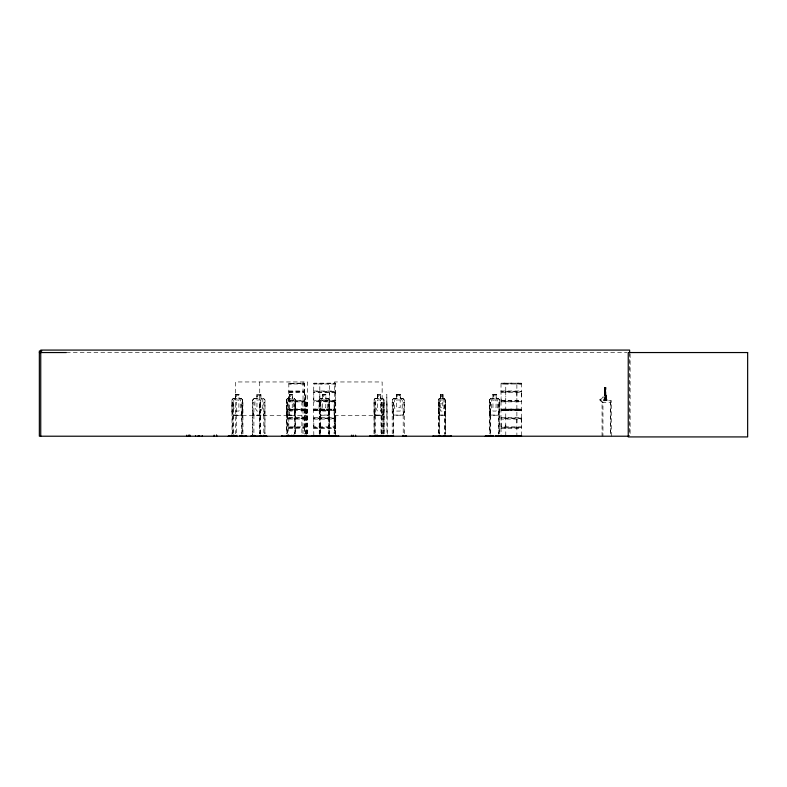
<?xml version="1.0" encoding="UTF-8"?>
<svg xmlns="http://www.w3.org/2000/svg" width="787" height="787" viewBox="0 0 787 787"><rect width="100%" height="100%" fill="white"/><g stroke="black" fill="none" stroke-linecap="round" stroke-linejoin="round"><path stroke-width="0.59" stroke-dasharray="3.94 2.95" d="M288.672 427.853L304.756 427.616L288.672 427.371L288.799 422.963M288.799 400.288L288.799 396.412M313.836 422.963L313.826 426.928M313.836 396.412L313.679 400.868L335.724 400.829L335.774 418.261M319.847 435.664L319.847 422.963M319.847 396.412L319.837 400.386L319.807 383.505M329.586 422.963L329.733 401.272M329.586 396.412L329.586 383.161M335.596 422.963L335.793 418.389M335.596 396.412L335.744 391.513L313.688 391.513L313.806 383.161L335.705 383.18L313.806 383.466M501.122 422.963L501.112 426.928M501.132 383.18L521.633 383.18L501.053 383.161L500.965 391.552L521.732 391.759L500.994 391.995L501.112 400.426L501.122 396.412M505.775 435.664L505.775 422.963M505.756 417.71L505.775 396.412M516.872 422.963L516.872 383.161M516.872 396.412L516.882 392.497M521.535 422.963L521.574 417.749M521.535 396.412L521.643 392.044M605.164 387.312L605.301 396.068L605.282 387.902M605.901 391.69L605.852 396.068L604.75 396.068L604.75 387.312L605.852 387.312L605.744 394.779M604.75 396.068L604.888 387.312L604.78 395.477M604.928 394.779L605.439 387.312L605.429 395.91M605.252 390.559L605.429 387.46M604.898 399.885L605.646 399.56L605.596 394.956M604.987 399.885C605.97 401.222 605.429 396.579 605.872 394.956L605.852 399.481L604.741 399.885L606.157 400.052L605.97 394.956L605.99 399.481L605.065 399.56M606.413 399.737L606.138 394.956L606.265 399.481L605.272 399.717M605.901 399.589L605.144 399.334L605.183 394.956L606.275 394.956L606.265 399.481L605.557 399.334L605.459 394.956L605.577 399.481M606.108 399.885L605.695 394.956L605.951 400.022M605.419 399.334L606.079 399.491L606.108 394.956M606.246 394.956L606.216 399.491L604.76 399.491M604.937 389.496L604.77 395.91M604.996 388.591L605.026 387.312L605.006 387.902M605.596 395.477L605.577 387.312L605.557 395.477M605.813 388.591L605.852 387.312M605.046 395.91L604.878 395.91M605.892 389.496L605.715 387.312L605.577 396.068L605.754 389.496M288.819 383.18L288.799 426.879M304.667 427.331L304.717 400.868L288.672 400.829M335.724 418.064L313.659 418.133L313.728 401.35L335.705 401.35M319.837 426.879L319.719 401.311M335.596 401.852L313.836 401.852M335.596 435.664L335.724 427.331L313.708 427.371L313.836 435.664M501.034 401.449L500.965 418.094L521.692 418.094M505.775 391.021L505.746 383.505M505.775 426.879L505.716 417.887M516.892 419.087L516.872 435.664M521.604 417.936L521.545 392.536L501.103 392.536M521.535 435.664L521.545 419.087L501.103 419.087L501.103 426.829L521.535 426.879M329.586 435.664L329.605 419.087M521.653 401.36L500.994 401.311L501.112 400.426M501.122 419.077L500.945 418.133M288.79 417.523L304.579 417.523L304.579 401.763M335.744 400.868L335.616 392.447M288.613 409.496L304.746 409.496L288.662 409.624M313.806 410.047L335.626 410.047M329.655 410.037L329.655 409.329M517.029 409.417L516.941 410.037M604.701 400.16L604.701 399.599M605.921 399.796L604.996 400.052M605.37 399.963L605.882 399.885M606.384 399.885L604.672 400.15M319.837 400.426L319.689 401.232M444.399 415.074L445.078 411.06M444.419 415.211L445.196 411.06L445.275 399.944L445.275 433.804M505.746 391.208L505.756 400.288M294.24 415.074L295.233 411.06M294.308 415.211L295.43 411.08L295.43 399.924L294.377 398.458L292.341 398.458M295.43 411.08L294.407 415.211L287.245 415.211M320.23 415.211L328.346 415.211L329.291 411.06L329.399 399.944L329.458 433.804M328.346 415.211L329.32 411.08M313.728 391.473L313.816 400.288L335.616 400.288M313.659 418.133L313.816 426.829L335.616 426.829L335.705 427.331M501.014 391.473L500.975 392.005M521.702 427.735L500.994 427.853L501.122 435.664M241.393 415.074L242.534 411.06M375.074 398.596L382.826 398.596L383.859 399.983L383.859 411.06L382.748 415.074L375.074 415.074M382.826 415.211L383.967 411.08M498.289 415.074L499.401 411.06M496.184 398.458L498.417 398.458L499.597 399.924L499.597 411.08L498.368 415.211L490.537 415.211L489.514 411.08L489.514 399.944L490.576 398.458L492.928 398.458M501.034 427.243L521.643 427.331M402.885 415.074L404.243 411.06L404.243 399.983M264.855 411.06L263.488 415.074L254.103 415.074M265.012 411.08L263.586 415.211L254.004 415.211L252.745 411.08L254.034 415.211M500.965 400.908L521.692 400.908M288.711 391.434L304.756 391.759L288.711 392.083M304.667 392.093L304.697 400.868M313.669 409.417L335.793 409.496L313.679 409.574M604.652 399.737L605.793 399.639M604.819 399.796L605.724 399.343L605.734 394.956M606.059 399.963L605.331 400.416L604.632 399.885M329.733 401.321L329.605 392.536M335.744 392.005L313.728 392.044M288.681 427.331L288.799 435.664M304.667 401.35L288.632 401.154M304.667 418.586L288.672 418.546M304.697 427.862L304.559 435.664M335.705 418.586L313.728 418.586M521.643 418.586L501.014 418.586M302.562 383.967L303.939 383.967M302.562 410.509L303.939 410.509M327.589 383.967L328.976 383.967M333.599 383.967L334.987 383.967M327.589 410.509L328.976 410.509M333.599 410.509L334.987 410.509M514.875 383.967L516.262 383.967M519.528 383.967L520.915 383.967M514.875 410.509L516.262 410.509M519.528 410.509L520.915 410.509M382.187 407.735L380.524 411.06L377.416 411.06L375.743 407.735L375.743 399.983L377.416 398.596L377.386 394.307M438.408 399.983L439.254 398.458M438.526 399.983L439.284 398.596M289.537 383.967L291.987 383.967M289.537 410.509L291.987 410.509M314.574 383.967L317.023 383.967M320.584 383.967L323.034 383.967M314.574 410.509L317.023 410.509M320.584 410.509L323.034 410.509M501.86 383.967L504.31 383.967M506.513 383.967L508.963 383.967M501.86 410.509L504.31 410.509M506.513 410.509L508.963 410.509M287.393 398.458L286.32 399.944L286.32 411.08L287.363 415.211M287.442 398.596L286.547 400.003L286.665 433.804M377.386 398.458L375.025 398.458L373.963 399.944L373.992 433.804M374.081 400.003L375.114 398.458M490.655 398.458L489.622 400.003L489.799 433.804M605.744 400.052L605.144 400.219M602.055 436.214L602.055 402.462L599.753 399.885L602.055 397.071L604.229 397.071L604.249 400.76M599.753 399.885L600.648 399.885L602.95 397.071M440.681 398.596L439.549 399.983L439.54 433.804M320.339 398.458L319.06 399.924L319.06 411.08L320.309 415.211M233.227 398.596L231.968 399.983L232.037 433.804M392.231 433.804L392.182 399.944L393.5 398.458L396.274 398.458M393.569 398.596L392.32 400.003L392.349 411.06M252.696 435.014L252.745 399.944L254.073 398.458L256.847 398.458L256.828 394.307L260.93 394.307L260.93 398.458L263.576 398.458L265.012 399.924L264.953 433.804M252.883 400.003L254.132 398.596M288.819 409.722L304.658 409.722M335.587 383.18L335.705 391.473M521.515 383.18L521.643 391.473M501.093 410.047L521.565 410.047M521.515 409.722L501.093 409.673M288.799 409.633L304.559 409.673M501.122 409.633L521.565 409.653M335.587 383.977L313.846 383.977M335.587 410.519L313.865 410.509M521.515 383.977L501.132 383.977M521.515 410.519L501.152 410.509M289.439 398.596L287.944 399.983L287.944 407.735L289.439 411.06L292.243 411.06L293.738 407.735L293.738 399.983L292.243 398.596L292.243 394.444L289.439 394.444M304.53 410.509L288.839 410.509M496.154 394.444L492.957 394.444L493.036 398.596L491.295 399.983L491.295 407.735L492.957 411.06L496.066 411.06L497.738 407.735L497.738 399.983L496.066 398.596L496.066 394.444M235.549 398.596L233.759 399.983L233.759 407.735L235.549 411.06L238.884 411.06L240.674 407.735L240.674 399.983L238.884 398.596L238.884 394.444L235.549 394.444M605.557 400.357L606.069 400.121M604.878 399.403L605.321 394.956M605.862 400.17L604.878 400.357M606.01 400.416L605.006 400.406M66.393 352.546L627.013 352.546M304.559 383.967L288.819 383.977M288.79 390.982L304.579 390.982L304.559 383.161L288.613 383.328L304.648 383.21L304.667 391.473M313.816 390.982L335.616 391.021M501.103 390.982L521.545 390.982M288.79 392.536L304.579 392.536L304.579 400.288L288.79 400.288M335.616 392.536L313.797 392.31M235.421 394.307L239.071 394.307L239.071 398.458L241.511 398.458M292.439 394.307L289.341 394.307L289.419 415.211M396.245 394.307L400.337 394.307L400.337 398.458M492.849 394.307L496.263 394.307L496.263 398.458M322.591 394.444L325.867 394.444L325.788 398.596L327.5 399.983L327.5 407.735L325.788 411.06L322.591 411.06L320.88 407.735L320.88 399.983L322.591 398.596L322.483 394.307L325.975 394.307L325.897 398.458L328.307 398.458M377.416 394.444L380.603 394.444M396.382 394.444L400.209 394.444M440.681 394.444L442.924 394.444M235.5 398.458L233.109 398.458L231.85 399.924L231.85 411.08L233.07 415.211L241.55 415.211L242.652 411.08L242.583 399.944L241.442 398.458M287.275 398.458L289.439 398.458M320.26 398.458L322.552 398.458M380.633 398.458L382.875 398.458M400.317 398.458L402.974 398.458L404.41 399.924L404.361 435.014M439.136 398.458L440.72 398.458M442.884 398.458L444.547 398.458M233.159 398.596L241.461 398.596M254.103 398.596L263.517 398.596L264.855 399.983L264.875 433.804M287.344 398.596L294.338 398.596M393.539 398.596L402.914 398.596M439.166 398.596L444.507 398.596M490.626 398.596L498.378 398.596M242.583 399.944L242.711 433.804M252.745 399.944L252.784 435.014M295.43 399.924L295.361 433.804M383.967 399.924L383.938 433.804M489.514 399.944L489.534 433.804M499.597 399.924L499.479 433.804M235.549 399.983L238.884 399.983L238.884 407.735L235.549 407.735M289.419 399.983L292.243 399.983L292.243 407.735L289.439 407.735M605.065 400.209L605.96 400.209L605.134 400.052M501.103 400.288L521.545 400.288M604.111 400.416L606.944 400.416M288.79 401.852L304.579 401.852M501.122 401.852L521.545 401.852M232.037 402.462L233.247 402.462L233.247 433.804M235.539 402.462L236.68 402.462L236.68 433.785M252.696 402.462L253.906 402.462L253.906 436.214M264.953 402.462L263.753 402.462L263.832 433.804M286.36 402.462L287.491 402.462L287.491 436.214M303.044 402.462L301.893 402.462L301.893 433.785M305.71 402.462L307.461 402.462M319.247 402.462L320.437 402.462L320.437 433.804M373.992 402.462L375.173 402.462L375.173 436.214M382.148 402.462L381.026 402.462L381.026 433.785M386.958 402.462L387.401 436.214M392.133 402.462L393.343 402.462L393.343 436.214M404.361 402.462L403.151 402.462L403.239 433.804M439.54 402.462L438.556 402.462L438.556 433.804M489.534 402.462L490.714 402.462L490.714 436.214M602.055 402.462L611.529 402.462M438.3 403.859L445.157 403.859M304.559 409.122L288.799 409.122L304.53 409.122M313.806 410.007L335.626 410.007M501.093 410.007L521.565 410.027M231.85 411.08L233.149 415.211M404.38 411.08L402.983 415.211L393.441 415.211M438.448 411.08L438.329 399.924L438.3 411.08L439.284 415.074M233.159 415.074L241.461 415.074M287.344 415.074L294.338 415.074M328.258 415.074L320.309 415.074L319.168 411.06M393.539 415.074L402.914 415.074M439.166 415.074L444.507 415.074M490.626 415.074L498.378 415.074M375.074 415.211L373.963 411.08L374.996 415.211L382.905 415.211M386.958 415.211L386.82 394.307L386.958 433.804M444.566 415.211L439.087 415.211L438.3 411.08M235.539 415.703L307.461 415.703M334.416 415.703L382.148 415.703M313.816 417.523L335.616 417.523M501.103 417.523L521.545 417.523M288.672 418.064L304.687 418.064M288.79 419.087L304.579 419.087L304.579 426.829L288.79 426.829M313.816 419.087L335.616 419.038L335.606 426.977M313.708 427.853L335.724 427.853M288.79 428.394L304.579 428.394L304.579 433.735M313.816 428.394L335.616 428.394M501.103 428.394L521.545 428.394M605.715 399.481L605.183 399.334L605.734 399.353M605.144 399.54L605.96 399.56L605.97 394.956M605.144 399.334L605.852 399.481L605.833 394.956L606.108 399.403M605.459 399.334L606.128 399.481M400.18 398.596L402.216 399.983L402.216 407.735L400.18 411.06L396.382 411.06L394.346 407.735L394.346 399.983L396.382 398.596L396.274 394.307M605.833 399.403L606.108 400.357L604.819 399.963M605.557 399.403L606.069 399.639M382.187 399.983L380.524 398.596L380.633 394.307M402.885 398.596L404.272 399.983M600.648 399.885L602.95 402.462L602.95 436.214M442.806 398.596L443.937 399.983L443.937 407.735L442.806 411.06L440.681 411.06L439.549 407.735M498.289 398.596L499.479 399.983M382.787 398.458L384.046 399.924M241.393 398.596L242.534 400.003M328.228 398.458L329.399 399.944M329.212 400.003L328.179 398.596L320.309 398.596L319.247 399.983L319.247 433.804M294.279 398.458L295.332 399.983M444.429 398.458L445.196 400.003M444.399 398.596L445.078 400.003L445.029 436.214M393.569 415.074L392.182 411.08L393.461 415.211M489.622 411.06L490.626 415.211M374.159 411.06L375.163 415.074M286.547 411.06L287.442 415.074M438.408 411.06L439.225 415.211M604.75 387.312L604.849 393.874M605.567 395.91L605.351 390.559M604.996 394.779L605.164 396.068L605.124 393.874M604.928 388.591L605.065 389.496M630.112 353.757L630.112 436.214M629.63 352.546L629.63 436.214M611.529 436.214L611.558 400.76L603.344 400.76L603.344 397.071M610.702 402.462L610.702 436.214M610.663 400.76L610.663 434.995M606.944 400.76L606.944 399.353L604.111 399.353L604.111 400.76M606.807 399.353L606.767 400.76L606.629 399.353M606.531 399.353L606.541 400.76M606.354 399.353L606.265 400.76L606.216 399.353M604.79 400.76L604.8 399.353L604.662 400.76M604.564 399.353L604.564 400.76M604.288 399.353L604.386 400.76M499.745 433.804L499.745 402.462L498.565 402.462L498.565 433.804M498.83 402.462L498.83 433.804M496.184 394.307L496.154 398.596M492.928 394.307L492.957 398.596M490.449 402.462L490.449 433.804M445.639 433.804L445.639 402.462L444.655 402.462L444.655 433.804M442.992 398.458L442.992 394.307L440.602 394.307L440.602 398.458M442.884 394.307L442.924 398.596M440.72 394.307L440.799 398.596M439.176 402.462L439.176 433.804M438.92 402.462L438.92 433.804M400.317 394.307L400.209 398.596M396.412 394.444L396.412 398.596M393.254 402.462L393.254 433.804M384.204 433.804L384.204 402.462L383.023 402.462L383.023 433.804M383.279 402.462L383.279 433.804M382.148 433.785L382.148 381.961L334.416 381.961L334.416 433.785M381.833 402.462L381.833 433.785M381.331 402.462L381.331 433.785M380.721 398.458L380.721 394.307L377.298 394.307L377.298 398.458M374.907 402.462L374.907 433.804M374.159 400.003L374.248 433.804M335.223 433.785L335.223 402.462L334.101 402.462L334.101 433.785M334.918 402.462L334.918 433.785M329.714 433.804L329.714 402.462L328.523 402.462L328.523 433.804M328.769 402.462L328.769 436.214M322.67 394.444L322.67 398.596M320.191 402.462L320.191 433.804M319.502 402.462L319.502 433.804M307.461 433.785L307.461 381.961L235.539 381.961L235.539 433.785M307.146 402.462L307.146 433.785M306.645 402.462L306.645 433.785M306.389 402.462L306.389 436.214M306.34 402.462L306.34 433.785M306.143 402.462L306.143 436.214M306.015 433.804L305.572 394.307L305.71 433.804M305.848 394.307L305.809 415.211M303.034 381.961L303.034 433.785M295.656 433.804L295.656 402.462L294.525 402.462L294.525 433.804M294.83 402.462L294.83 433.804M292.341 394.307L292.341 398.596M289.537 394.444L289.537 398.596M287.186 402.462L287.186 433.804M286.35 399.944L286.36 433.804M260.536 433.785L260.536 402.462L259.415 402.462L259.415 433.785M260.231 402.462L260.231 433.785M259.73 381.961L259.73 433.785M242.937 433.804L242.937 402.462L241.727 402.462L241.727 433.804M241.953 402.462L241.953 436.214M235.618 394.444L235.618 398.596M233.021 402.462L233.021 433.804M232.263 402.462L232.263 433.804M262.809 407.735L260.772 411.06L256.965 411.06L254.919 407.735L254.919 399.983L256.965 398.596L256.965 394.444L260.792 394.444L260.772 398.596L262.809 399.983L262.809 407.735M313.846 409.112L335.596 409.122L313.865 409.122M501.132 409.112L521.535 409.122L501.152 409.122M238.284 395.143L236.139 395.143L236.139 396.52L238.284 396.52L238.284 395.143M260.094 395.143L257.644 395.143L257.644 396.52L260.094 396.52L260.094 395.143M291.741 395.143L289.941 395.143L289.941 396.52L291.741 396.52L291.741 395.143M325.218 395.143L323.162 395.143L323.162 396.52L325.218 396.52L325.218 395.143M379.964 395.143L377.967 395.143L377.967 396.52L379.964 396.52L379.964 395.143M399.501 395.143L397.061 395.143L397.061 396.52L399.501 396.52L399.501 395.143M442.422 395.143L441.064 395.143L441.064 396.52L442.422 396.52L442.422 395.143M495.515 395.143L493.508 395.143L493.508 396.52L495.515 396.52L495.515 395.143M260.772 399.983L256.965 399.983L256.965 407.735L260.772 407.735L260.772 399.983M325.788 399.983L322.591 399.983L322.591 407.735L325.788 407.735L325.788 399.983M380.524 399.983L377.416 399.983L377.416 407.735L380.524 407.735L380.524 399.983M400.18 399.983L396.382 399.983L396.382 407.735L400.18 407.735L400.18 399.983M442.806 399.983L440.681 399.983L440.681 407.735L442.806 407.735L442.806 399.983M496.066 399.983L492.957 399.983L492.957 407.735L496.066 407.735L496.066 399.983"/><path stroke-width="1.18" d="M432.968 436.214L451.217 436.146M254.535 436.214L266.891 436.146M281.549 436.214L312.577 436.185L312.567 435.516M485.225 436.214L493.262 435.575M228.22 436.214L235.254 436.106M253.611 436.126L253.699 435.575M443.888 436.126L443.937 435.575M329.596 436.126L329.655 435.575L329.723 436.214M338.489 436.126L313.816 436.165M369.723 436.126L393.51 436.037M485.648 436.126L485.717 435.575L485.786 436.214M235.097 436.126L235.175 435.575M393.166 436.126L393.254 435.575M250.797 436.126L253.699 436.037M41.809 350.963L39.35 350.963L39.35 436.214L628.4 436.214M39.35 352.546L66.344 352.546M288.799 435.664L304.559 435.664M313.836 435.664L335.596 435.664M501.122 435.664L521.535 435.664M288.77 435.87L304.589 435.89M313.806 435.89L335.626 435.87M501.093 435.87L521.565 435.87M406.417 436.185L403.337 436.126M521.545 436.165L496.085 436.126M303.3 435.575L303.448 436.214M405.905 436.126L405.817 435.575M246.705 436.126L239.878 436.126M246.301 436.126L246.233 435.575L246.154 436.214M380.918 436.126L380.928 435.339M300.083 436.126L300.014 435.575M291.721 436.126L291.82 435.162M291.377 436.126L291.318 435.575L291.249 436.214M386.988 436.126L386.958 435.339M386.653 436.126L386.594 435.575M299.916 436.126L299.916 435.516M629.63 352.546L629.63 350.077L40.737 350.077L40.737 436.214M503.493 435.516L503.493 436.214M498.722 435.339L498.722 436.214M498.456 435.339L498.456 436.214M495.948 435.516L495.948 436.214M493.331 435.516L493.331 436.214M490.822 435.339L490.822 436.214M490.557 435.339L490.557 436.214M450.843 435.516L450.843 436.214M444.95 435.339L444.95 436.214M444.586 435.339L444.586 436.214M443.986 435.516L443.986 436.214M440.208 435.516L440.208 436.214M439.618 435.339L439.618 436.214M439.244 435.339L439.244 436.214M433.352 435.516L433.352 436.214M405.728 435.516L405.728 436.214M403.16 435.516L403.16 436.214M403.023 435.339L403.111 436.214M393.47 435.339L393.51 436.214M393.382 435.339L393.333 436.214M390.765 435.516L390.765 436.214M387.952 435.516L387.952 436.214M387.401 435.339L387.401 436.214M386.525 435.516L386.525 436.214M383.18 435.339L383.18 436.214M382.915 435.339L382.915 436.214M381.233 435.339L381.233 436.214M380.406 435.516L380.406 436.214M377.79 435.516L377.79 436.214L377.642 435.516M377.435 435.162L377.435 436.214M376.284 435.162L376.284 436.214M375.271 435.339L375.271 436.214M375.055 435.162L375.015 436.214M370.244 435.516L370.244 436.214M355.596 435.162L355.596 436.214M353.215 435.162L353.215 436.214M351.484 435.162L351.484 436.214M338.607 435.516L338.607 436.214M335.321 435.339L335.321 436.214M335.016 435.339L335.016 436.214M333.275 435.516L333.275 436.214M328.661 435.339L328.661 436.214M328.415 435.339L328.415 436.214M326.113 435.516L326.113 436.214M322.847 435.516L322.847 436.214M320.545 435.339L320.545 436.214M320.299 435.339L320.299 436.214M315.676 435.516L315.676 436.214M312.252 435.516L312.252 436.214M311.849 435.516L311.849 436.214M306.556 435.339L306.556 436.214M306.448 435.339L306.389 436.214M305.946 435.339L306.015 436.214M305.71 435.339L305.71 436.214M303.133 435.516L303.211 436.214M302.956 435.516L302.956 436.214M301.765 435.339L301.765 436.214M299.601 435.516L299.601 436.214M294.732 435.339L294.732 436.214M294.436 435.339L294.436 436.214M293.561 435.162L293.561 436.214M290.767 435.516L290.767 436.214M287.589 435.339L287.589 436.214M287.285 435.339L287.285 436.214M282.061 435.516L282.061 436.214M266.222 435.516L266.222 436.214M263.625 435.339L263.704 436.214M260.635 435.339L260.635 436.214M260.33 435.339L260.33 436.214M255.037 435.516L255.037 436.214M254.034 435.339L253.955 436.214M253.788 435.516L253.788 436.214M251.437 435.516L251.437 436.214M241.845 435.339L241.845 436.214M241.619 435.339L241.619 436.214M239.73 435.516L239.73 436.214M236.808 435.339L236.818 436.214M235.451 435.516L235.451 436.214M235.244 435.516L235.362 436.214M233.896 435.162L233.896 436.214M233.355 435.339L233.355 436.214M233.139 435.339L233.139 436.214M232.155 435.162L232.155 436.214M231.486 435.162L231.486 436.214M228.82 435.516L228.82 436.214M216.661 435.162L216.661 436.214M216.523 435.162L216.523 436.214M214.123 435.162L214.123 436.214M202.249 435.516L202.249 436.214M199.623 435.516L199.623 436.214M198.954 435.516L198.954 436.214M198.235 435.516L198.235 436.214M195.56 435.516L195.56 436.214M189.952 435.162L189.952 436.214M189.244 435.162L189.244 436.214M188.723 435.162L188.723 436.214M186.785 435.162L186.785 436.214M747.65 352.546L628.242 352.546L628.242 436.923L747.65 436.923L747.65 352.546M306.241 436.214L306.241 435.339L306.143 436.214M263.93 436.214L263.93 435.516L263.871 436.214"/></g></svg>
